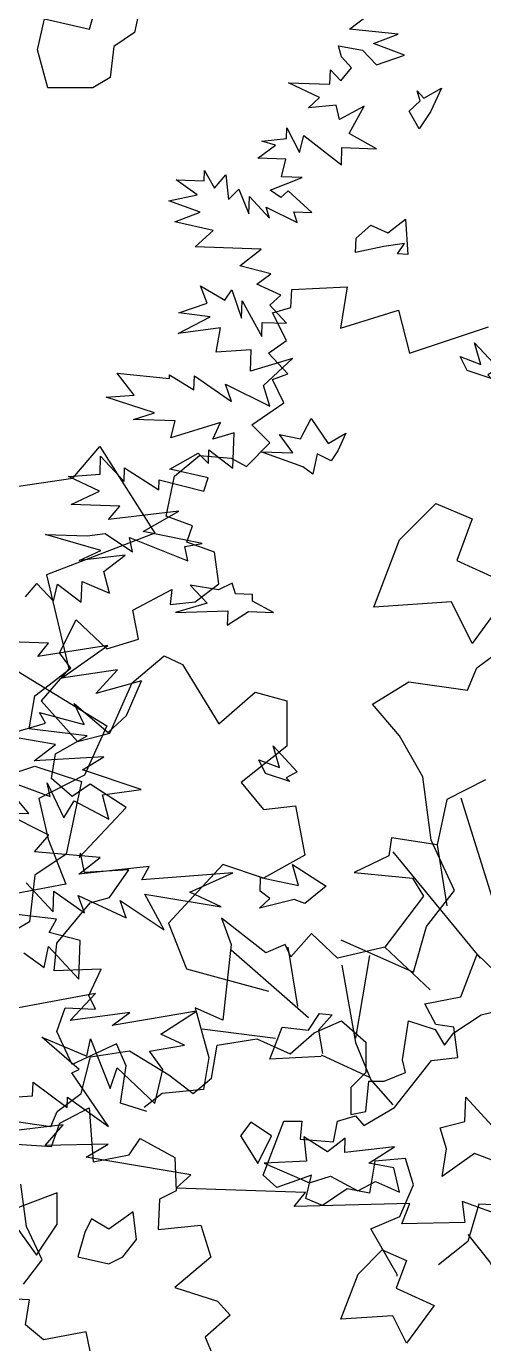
# Model space of a CAD drawing. Header units: inches. Extents: x -11 to 128, y 7 to 56.
# Drawn here: x 31.2518 to 31.4084, y 22.597 to 23.0484 of the extents above; entities that cross this region are included whole.
import ezdxf

# ---------------------------------------------------------------- set-up
doc = ezdxf.new("R2010")
doc.units = ezdxf.units.IN
doc.header["$MEASUREMENT"] = 0
doc.layers.add('CAY', color=94, linetype='Continuous')
doc.layers.add('CAY-3', color=61, linetype='Continuous')
picture_1 = doc.add_image_def('image1.jpg', size_in_pixel=(1680, 1093))

# ---------------------------------------------------------------- blocks, each defined once
blk = doc.blocks.new('A$C76451831')
at = {"layer": 'CAY'}
for p, q in [((1870.8, 1698), (1891.4, 1722.2)), ((1891.4, 1722.2), (1933.3, 1656.1)), ((1822.5, 1690.9), (1870.8, 1698)), ((1933.3, 1656.1), (1850.8, 1624.3)), ((1850.8, 1624.3), (1867.9, 1552.3)), ((2179, 1553.2), (2206.7, 1573.9)), ((1916.2, 1541.7), (1940.4, 1562.3)), ((1940.4, 1562.3), (1954.5, 1555.8)), ((1867.9, 1552.3), (1846.6, 1528.1)), ((1954.5, 1555.8), (1982.2, 1510.4)), ((2171.9, 1536.1), (2179, 1553.2)), ((1899.1, 1503.3), (1916.2, 1541.7)), ((2099.4, 1525.5), (2127.1, 1542.6)), ((2127.1, 1542.6), (2171.9, 1536.1)), ((1982.2, 1510.4), (2010, 1534.6)), ((2010, 1534.6), (2034.1, 1528.1)), ((1846.6, 1528.1), (1874.3, 1496.9)), ((2034.1, 1528.1), (2034.1, 1493.3)), ((2120, 1501.3), (2099.4, 1525.5)), ((1874.3, 1496.9), (1899.1, 1503.3)), ((2137.7, 1470.1), (2120, 1501.3)), ((2034.1, 1493.3), (1999.3, 1465.6)), ((2144.2, 1421.7), (2137.7, 1470.1)), ((1999.3, 1465.6), (2016.4, 1445)), ((2016.4, 1445), (2040.6, 1447.9)), ((2040.6, 1447.9), (2047.7, 1410.1)), ((2161.9, 1383.3), (2144.2, 1421.7)), ((2047.7, 1410.1), (2016.4, 1392.5)), ((1985.2, 1403.1), (1943.9, 1358.2)), ((2016.4, 1392.5), (1985.2, 1403.1)), ((2140.7, 1355.6), (2161.9, 1383.3)), ((1943.9, 1358.2), (1957.5, 1323.4)), ((2130.6, 1320.8), (2140.7, 1355.6)), ((2075.2, 1345.6), (2130.6, 1320.8)), ((1957.5, 1323.4), (2020, 1306.3)), ((3915.1, 501.1), (3898, 463.3)), ((3898, 463.3), (3863.2, 445.6)), ((3863.2, 445.6), (3870.3, 414.4)), ((3870.3, 414.4), (3883.8, 380.2)), ((3883.8, 380.2), (3846.1, 373.1))]:
    blk.add_line(p, q, dxfattribs=at)
for points in [[(1754.8, 1391.1), (1762.7, 1426.7), (1814.2, 1414.8), (1822.1, 1442.6), (1818.1, 1470.3), (1841.9, 1478.2), (1877.5, 1466.3), (1865.7, 1410.9), (1841.9, 1395), (1837.9, 1359.4), (1818.1, 1347.5), (1766.7, 1347.5)], [(722.8, 1185.8), (750.5, 1213.5), (778.2, 1201.7), (766.3, 1170), (809.9, 1150.2), (778.2, 1106.6), (762.4, 1138.3), (703, 1134.3)], [(2022.5, 1195.9), (2006.6, 1206.4), (1998.7, 1195.9), (2011.9, 1174.8)], [(1919.5, 1116.7), (1916.9, 1137.8), (1898.4, 1124.6), (1885.2, 1132.5), (1880, 1122), (1874.7, 1103.5), (1898.4, 1098.2), (1909, 1103.5)], [(2088.5, 1090.3), (2106.9, 1108.8), (2125.4, 1100.8), (2117.5, 1079.7), (2146.5, 1066.5), (2125.4, 1037.5), (2114.9, 1058.6), (2075.3, 1055.9)], [(3862.3, 1017), (3867.6, 1040.8), (3901.9, 1032.9), (3907.2, 1051.4), (3904.5, 1069.8), (3920.4, 1075.1), (3944.1, 1067.2), (3936.2, 1030.2), (3920.4, 1019.7), (3917.7, 995.9), (3904.5, 988), (3870.2, 988)], [(4145.7, 970.1), (4154.1, 978), (4151.7, 985.8), (4156.9, 980.2), (4170.4, 987.9), (4162, 969.6), (4153.4, 956.7)], [(4144.6, 860.9), (4136.9, 861.2), (4142.2, 869.2), (4126.3, 867), (4104.8, 862.3), (4105.2, 873.2), (4116.4, 883.2), (4129.3, 877.3), (4142.8, 887.7)], [(4208.2, 766.2), (4189.8, 772.3), (4184.7, 782.9), (4200.4, 776.9), (4195.5, 793.4), (4213.9, 773.7), (4205.6, 769)], [(4064.6, 698.7), (4032.9, 710.2), (4056.9, 709.4), (4046.9, 723.3), (4062.7, 720.1), (4070.9, 735.6), (4083.8, 716.6), (4097.3, 724.3), (4091.3, 710.9), (4086.1, 703.4), (4075.4, 708.7), (4072.1, 693)], [(4013.2, 601.7), (4010.8, 609.9), (4000.2, 604.8), (3978.6, 608.3), (3991.7, 594.7), (3967.4, 587.4), (4007.3, 588.7), (4006.9, 577.9), (4023.2, 588.2), (4042.2, 587.5), (4026.2, 596.2), (4026.3, 601.2)], [(4054.6, 458.4), (4036.2, 464.5), (4031.1, 475.1), (4046.8, 469.1), (4041.9, 485.6), (4060.3, 465.9), (4052, 461.2)], [(4032, 374.8), (4032.4, 385.2), (4061.2, 379.2), (4056.8, 395.2), (4082.5, 378.5), (4066.1, 365.4), (4058.1, 368.4), (4031.6, 361.7), (4039.5, 369.1)], [(4174.2, 178.1), (4169.4, 194.1), (4188.1, 198.9), (4188.8, 217.4), (4209.3, 195.4), (4222.9, 208.1), (4238.4, 186.2), (4264.8, 188), (4278.1, 179.9), (4245.8, 175.6), (4224.8, 186.7), (4211.1, 168.6), (4195.4, 174.6), (4170.8, 156.9)], [(4138.2, 144.9), (4133.9, 163.6), (4114.9, 167), (4134.4, 179.5), (4096.7, 175.3), (4097, 186.2), (4083.5, 175.8), (4065.4, 187.3), (4067.4, 168.6), (4035.2, 167), (4069.6, 152.2), (4085.6, 157.1), (4106.5, 146), (4119.9, 153.2)]]:
    blk.add_lwpolyline(points, close=True, dxfattribs=at)
for points in [[(530, 749.3), (509.9, 755.6), (514.2, 784.1), (506.8, 800.9), (473, 785.1), (461.4, 810.4), (467.7, 828.4), (490.9, 827.3), (485.7, 837.9), (495.2, 857.9), (459.3, 856.8), (461.4, 877.9), (486.7, 908.5), (501.5, 912.7), (516.3, 933.8), (482.5, 931.7), (479.3, 946.5), (478.3, 943.3), (514.2, 981.3), (486.7, 999.2), (473, 989.7), (457.2, 1003.4), (460.4, 1022.4), (484.6, 1036.1), (440.3, 1041.4), (444.5, 1066.7), (472, 1087.8), (463.5, 1099.4), (476.2, 1124.7), (499.4, 1102.6), (523.6, 1110), (519.4, 1132.1), (549, 1147.9), (547.9, 1136.3), (566.9, 1138.4), (584.8, 1152.1), (581.7, 1176.4), (560.6, 1183.8), (564.8, 1196.4), (544.7, 1203.8), (551.1, 1234.4), (570.1, 1250.2), (594.3, 1248.1), (605.9, 1241.8), (623.8, 1259.7), (610.1, 1273.4), (634.4, 1290.3), (625.9, 1308.2), (637.6, 1312.5), (622.8, 1328.3), (636.5, 1337.8), (625.9, 1358.9), (639.7, 1363.1), (640.7, 1376.8), (682.9, 1378.9), (677.6, 1347.3), (721.9, 1361), (730.4, 1328.3), (790.5, 1348.3)], [(1833.2, 1082.7), (1847.4, 1101.2), (1835.6, 1126.7), (1831.3, 1159)], [(1824.2, 1207.4), (1854.1, 1203), (1858.8, 1214.4), (1877.3, 1228.2), (1884.3, 1256.1), (1914.2, 1260.8), (1944.1, 1242.4), (1962.6, 1228.2), (1976.7, 1240), (1981, 1265.2), (2011.3, 1269.9), (2036.5, 1258.5), (2054.9, 1274.6), (2075.8, 1283.7), (2094.3, 1267.5), (2094.3, 1244.3), (2082.9, 1232.9), (2082.9, 1212.1), (2094.3, 1214.4), (2096.6, 1237.6), (2108.4, 1237.6), (2124.5, 1244.3), (2122.2, 1253.8), (2126.9, 1283.7), (2147.3, 1277), (2154.4, 1265.2), (2161.5, 1274.6), (2182.3, 1288.4), (2221.2, 1297.8)], [(3805.3, 215), (3858.5, 218.6), (3858.8, 229), (3884.9, 209.5), (3885.2, 217.6), (3916.5, 195.2), (3888.5, 236.1), (3894, 238.6), (3865.5, 263.2), (3899.8, 248.8), (3902.6, 261.9), (3917.6, 224.2), (3923.1, 239.9), (3951.6, 212.6), (3957.9, 238.7), (3947.6, 252.6), (3974.4, 257.1), (3956.2, 265.5), (3983.5, 283.1), (3919.2, 272.2), (3932.7, 282.1), (3887.2, 276), (3906.5, 296.7), (3844.9, 285.2)], [(3851.8, 327.6), (3867.3, 316.6), (3870.6, 332.4), (3893.7, 307.5), (3894.8, 337), (3871, 343.2), (3876.8, 353.5), (3842, 357.4)], [(3853.7, 381), (3874.2, 359), (3874.8, 374.8), (3898.2, 358.2), (3893.2, 371.5), (3929.8, 354.3), (3925.3, 367.6), (3958.9, 345.2), (3944, 372.4), (4002.2, 362.7), (3978.5, 373.9), (4011.2, 388.7), (3941.7, 383.4), (3947.5, 393.6), (3893.8, 387.8), (3910.1, 400.4), (3860, 404.8), (3870.8, 417.6), (3837, 434.6), (3855.6, 434), (3832.5, 461.5), (3871.9, 447), (3869.5, 457.5), (3882.2, 430.8), (3890.3, 443.7), (3916.6, 429.6), (3911.8, 448.3), (3941.4, 452.3), (3896.6, 467.5), (3912.8, 477.3), (3859.7, 474.2), (3876, 486.8), (3836.3, 493.6), (3868.4, 502.9), (3863.7, 511.2), (3897.8, 501.9), (3890.2, 518), (3916.2, 495.8), (3930.2, 508.9), (3941.6, 535.3), (3906.8, 525.6), (3923.3, 543.6), (3880.5, 537.4), (3915.8, 562.4), (3862.5, 553.9), (3870.5, 564), (3833.4, 565.3)], [(3853.2, 599.5), (3861.7, 609.7), (3874.4, 596.1), (3877.5, 609.1), (3895.6, 595.3), (3896.2, 611.2), (3917.2, 602.3), (3912.8, 618.8), (3929.1, 631.3), (3894, 627.1), (3910.6, 634.7), (3868.4, 647.1), (3900.1, 646), (3913.8, 647.7), (3934.6, 633.9), (3932.3, 644.8), (3976.9, 627), (3974.6, 637.9), (3987.8, 640.2), (3942.8, 649.4), (3970.1, 664.8), (3916.4, 658.5), (3924.9, 668.7), (3887.8, 670), (3909.5, 680.1), (3885.8, 691.3), (3909.9, 693.2), (3910.4, 706.8), (3928.3, 687.6), (3928.7, 698), (3954.8, 681.2), (3955.1, 688.9), (3989.2, 680), (3992.3, 690.3), (3963.1, 696.8), (3984.8, 709.2), (3992.7, 701.2), (3993, 711.6), (4011.1, 697.8), (4012.1, 724.6), (3996, 719.7), (4001.9, 732.6), (3963.9, 720.8), (3967.1, 733.8), (3935.4, 734.9), (3951.4, 739.8), (3914.7, 752), (3936, 753.5), (3923, 770.3), (3962.8, 766.2), (3962.9, 768.9), (3981.5, 757.4), (3981.9, 768.2), (4010.2, 748.6), (4005.7, 761.9), (4039.5, 744.9), (4034.6, 760.9), (4056.7, 781.5), (4024.6, 771.7), (4025.2, 788), (3998.4, 786.2), (4001.7, 804.7), (3969.4, 800.4), (3993.9, 813.1), (3970, 816.2), (3991.5, 823.6), (3986.5, 837), (4005.2, 825.9), (4010.4, 833.9), (4017.9, 812.3), (4018.3, 825.4), (4033.2, 798.2), (4033.6, 809), (4052.2, 808.4), (4039.5, 822), (4047.9, 829.8), (4029.6, 838.2), (4040.3, 846), (4016.5, 852.2), (4032.8, 864.8), (3982.6, 866.6), (3996.2, 879.2), (3966.9, 885.7), (3986.2, 893.2), (3962.5, 901.7), (3984, 906.4), (3968.1, 917.8), (3989.3, 917.1), (3989.6, 924.8), (3997.3, 911.4), (4005.8, 921.5), (4007.9, 902.9), (4015.9, 910.7), (4023.4, 891.9), (4023.8, 905), (4039.1, 888.6), (4036.7, 896.9), (4060.3, 885.2), (4057.8, 893.4), (4071.4, 892.9), (4053.4, 909.4), (4047.8, 904.2), (4039.8, 909.9), (4064.2, 919.5), (4048.4, 920), (4051.5, 933.5), (4030.3, 934.3), (4043.8, 944.2), (4033.4, 947.3), (4052.1, 949.4), (4052.4, 957.5), (4062.1, 938.6), (4065.3, 951.6), (4094, 929.3), (4094.4, 942.4), (4120.7, 941.5), (4099.8, 953.1), (4111.4, 974), (4092.5, 963.8), (4090.1, 974.8), (4068.8, 972.8), (4077.2, 980.7), (4053.6, 991.9), (4085.3, 990.8), (4085.6, 1001.7), (4093.5, 993.3), (4101.6, 1003.4), (4094.2, 1011.8), (4091.7, 1020.1), (4110.2, 1016.7), (4120.7, 1005.5), (4142.2, 1012.9), (4118.5, 1021.8), (4137.3, 1028.9), (4100.3, 1032.9), (4113.8, 1043.3)], [(4220, 125.7), (4186, 137.8), (4188.1, 121.8), (4140.1, 120.8), (4146.1, 136.4), (4058.1, 134.1), (4066.6, 144.6), (3967.9, 148.1), (3979.1, 158.1), (3899.4, 171.8), (3916.1, 181.6), (3868, 180.6), (3881.7, 196.4), (3828.5, 190.1)], [(788.4, 1002.4), (758.8, 987.6), (751.5, 952.8), (716.7, 958.1), (714.5, 944.4), (688.2, 931.7), (732.5, 927.5), (740.9, 913.8), (711.4, 874.8), (675.5, 866.3), (655.5, 885.3), (639.7, 867.4), (635.4, 876.9), (620.7, 870.5), (586.9, 896.9), (594.3, 876.9), (588, 818.9), (566.9, 828.4), (577.4, 790.4), (573.2, 766.1), (541.6, 763), (527.9, 752.4)], [(769.4, 988.7), (808.4, 864.2)], [(717.7, 947.5), (784.2, 866.3)], [(751.5, 952.8), (758.8, 906.4)], [(594.3, 872.7), (653.4, 821)], [(634.4, 741.9), (648.1, 741.9), (647, 728.2), (672.4, 726.1), (675.5, 741.9), (689.2, 746.1), (695.6, 738.7), (718.8, 752.4), (747.2, 788.3), (767.3, 790.4), (764.1, 813.6), (750.4, 815.7), (742, 831.5), (769.4, 836.8), (782, 869.5), (795.8, 855.8)], [(974, 566.8), (964.5, 584.7), (982.4, 602.7), (979.3, 617.4), (946.6, 611.1), (932.9, 622.7), (936, 641.7), (913.9, 642.7), (895.9, 665.9), (858, 658.6), (859, 683.9), (845.3, 697.6), (823.2, 695.5), (825.3, 676.5), (783.1, 678.6), (774.7, 650.1), (752.5, 632.2)], [(637.6, 874.8), (644.9, 829.4)], [(699.8, 868.4), (689.2, 805.2)], [(711.4, 874.8), (746.2, 842.1)], [(678.7, 861.1), (689.2, 802), (700.8, 773.5), (717.7, 754.5)], [(662.9, 791.4), (623.8, 789.3), (633.3, 813.6), (653.4, 811.5), (661.8, 824.1), (671.3, 823.1), (660.8, 811.5), (663.9, 793.6)], [(572.2, 812.5), (628.1, 805.2)], [(662.9, 792.5), (699.8, 775.6)], [(720.9, 623.7), (720.9, 624.8), (700.8, 659.6), (723, 669.1), (733.5, 693.4), (727.2, 713.4), (704, 711.3), (699.8, 687), (682.9, 690.2), (663.9, 677.5), (651.3, 682.8), (655.5, 700.7), (629.1, 691.2), (618.6, 700.7), (634.4, 741.9)], [(774.7, 655.4), (791.5, 634.3), (850.6, 524.6), (847.4, 444.5), (842.2, 343.2), (836.9, 219.8), (831.6, 177.6), (821.1, 141.8)]]:
    blk.add_lwpolyline(points, dxfattribs=at)
at = {"layer": 'CAY-3'}
blk.add_line((3829.8, 553.3), (3915.1, 501.1), dxfattribs=at)
for points in [[(426.8, 724.6), (457.4, 722.5), (463.7, 740.4), (485.9, 752), (489, 710.9), (516.5, 716.2), (524.9, 728.8), (551.3, 714.1), (552.3, 688.8), (539.7, 682.4), (538.6, 659.2), (571.3, 662.4), (578.7, 638.1), (551.3, 614.9), (584, 604.4), (593.5, 593.8), (574.5, 577), (579.7, 564.3)], [(486.9, 566.4), (483.8, 581.2), (451.1, 574.9), (437.4, 586.5), (440.5, 605.4), (418.4, 606.5)]]:
    blk.add_lwpolyline(points, dxfattribs=at)
blk.add_lwpolyline([(430.1, 675.3), (426.1, 667.3), (445.9, 639.6), (461.7, 663.4), (461.7, 687.1)], close=True, dxfattribs=at)

msp = doc.modelspace()

# ---------------------------------------------------------------- block references
at = {"layer": 'CAY', "xscale": 0.0004489089019145984, "yscale": 0.0004489089019145984, "zscale": 0.0004489089019145984}
for p in [(29.52183, 22.5838), (31.05513, 22.34016), (30.42787, 22.13133)]:
    msp.add_blockref('A$C76451831', p, dxfattribs=at)

# ---------------------------------------------------------------- pictures from other files: only their frames are drawn
image = msp.add_image(picture_1, insert=(12.49661, 7.37723), size_in_units=(74.4025, 48.40591))
image.dxf.flags = 6

doc.saveas('drawing.dxf')
